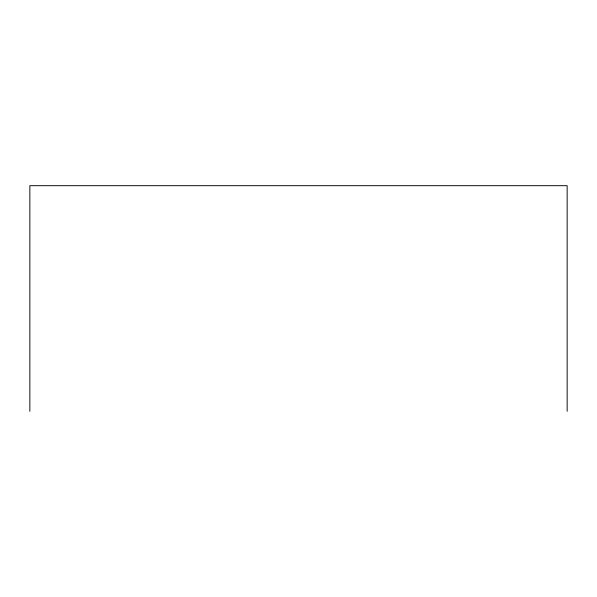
<?xml version="1.0" encoding="UTF-8"?>
<svg xmlns="http://www.w3.org/2000/svg" width="597" height="597" viewBox="0 0 597 597"><rect width="100%" height="100%" fill="white"/><g stroke="black" fill="none" stroke-linecap="round" stroke-linejoin="round"><path stroke-width="0.9" d="M567.15 411.318L567.15 185.682L29.85 185.682L29.85 411.318"/></g></svg>
